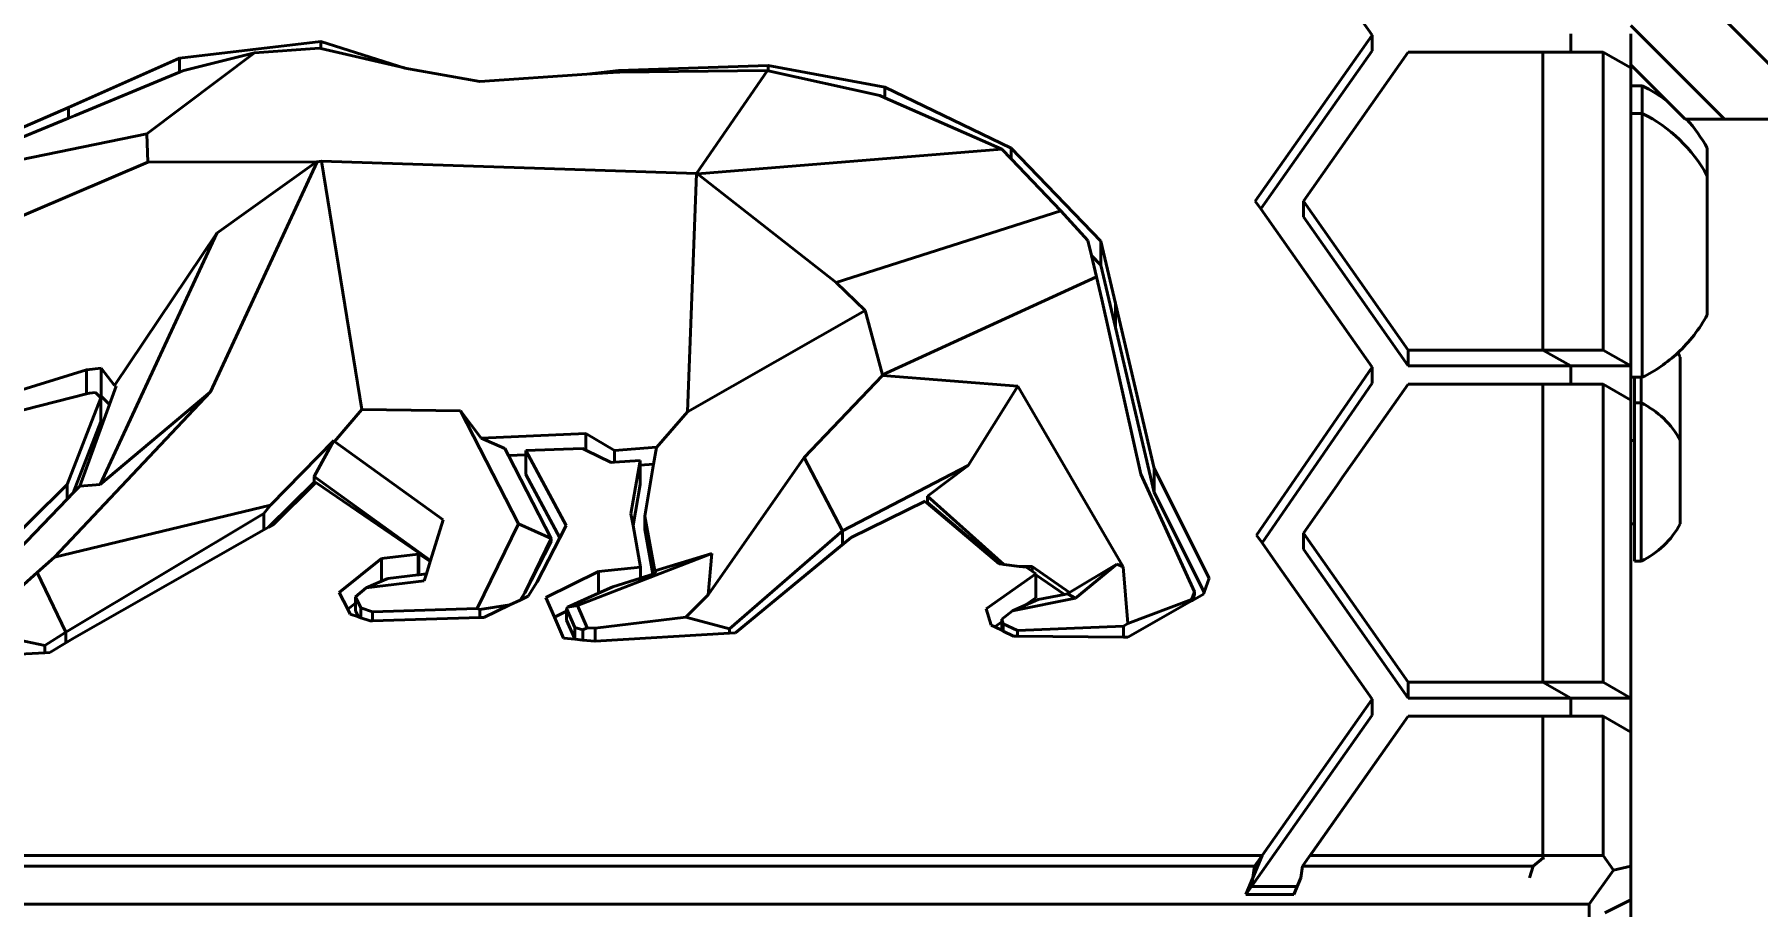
# Model space of a CAD drawing. Header units: millimetres. Extents: x 15 to 415, y 5 to 292.
# Drawn here: x 133.2 to 140.95, y 185.94 to 189.86 of the extents above; entities that cross this region are included whole.
import ezdxf

# ---------------------------------------------------------------- set-up
doc = ezdxf.new("R2010")
doc.units = ezdxf.units.MM
doc.layers.add('Annotations', color=7, linetype='Continuous')
doc.layers.add('Geometries', color=7, linetype='Continuous')
doc.styles.add('Shapr2', font='txt', dxfattribs={"height": 3.3495})
doc.dimstyles.new('ISO-25', dxfattribs={"dimtxt": 2.5, "dimasz": 2.5, "dimexe": 1.25, "dimexo": 0.625, "dimtad": 1, "dimtxsty": 'Standard', "dimcen": 2.5, "dimadec": 0, "dimazin": 0, "dimtfac": 1, "dimtmove": 0, "dimatfit": 3, "dimfxl": 1, "dimarcsym": 0})

# ---------------------------------------------------------------- blocks, each defined once
blk = doc.blocks.new('*D2')
at = {"layer": 'Annotations', "color": 0, "linetype": 'Continuous', "lineweight": 15}
for p, q in [((86.9412, 238.2403), (86.9412, 157.6866)), ((148.0588, 237.7767), (148.0588, 157.6866)), ((89.4412, 158.9366), (145.5588, 158.9366))]:
    blk.add_line(p, q, dxfattribs=at)
at = {"layer": 'Annotations', "color": 0}
for points in [[(89.4412, 159.3533), (89.4412, 158.52), (86.9412, 158.9366)], [(145.5588, 158.52), (145.5588, 159.3533), (148.0588, 158.9366)]]:
    blk.add_solid(points, dxfattribs=at)
at = {"layer": 'Defpoints', "color": 0}
for p in [(86.9412, 238.8653), (148.0588, 238.4017), (148.0588, 158.9366)]:
    blk.add_point(p, dxfattribs=at)
at = {"layer": 'Annotations', "color": 0, "lineweight": 15, "insert": (122.9058, 161.6304), "char_height": 3.3495, "attachment_point": 5, "style": 'Shapr2'}
blk.add_mtext('\\A1;488,94', dxfattribs=at)

msp = doc.modelspace()

# ---------------------------------------------------------------- linework, layer by layer
at = {"layer": 'Geometries', "linetype": 'Continuous', "lineweight": 40}
for p, q in [((138.7452, 190.5328), (139.2171, 189.8621)), ((138.7452, 190.5328), (139.2171, 189.8621)), ((141.2419, 189.4928), (140.6919, 190.0428)), ((140.3818, 189.9048), (140.8029, 189.4837)), ((134.4868, 189.8327), (133.8499, 189.7573)), ((134.4868, 189.8327), (133.8499, 189.7573)), ((134.4868, 189.8327), (134.8635, 189.7134)), ((134.4868, 189.8008), (134.4868, 189.8327)), ((134.4868, 189.8327), (134.8635, 189.7134)), ((134.4868, 189.8008), (134.4868, 189.8327)), ((138.6912, 189.1146), (139.2171, 189.8621)), ((138.6912, 189.1146), (139.2171, 189.8621)), ((139.2171, 189.7904), (139.2171, 189.8621)), ((139.2171, 189.7904), (139.2171, 189.8621)), ((140.111, 189.7853), (140.111, 189.8672)), ((140.3818, 189.7281), (140.3818, 189.8672)), ((133.3504, 189.5358), (133.8499, 189.7573)), ((133.3504, 189.5358), (133.8499, 189.7573)), ((134.1882, 189.7825), (133.7033, 189.4176)), ((133.8499, 189.6947), (133.8499, 189.7573)), ((133.8499, 189.6947), (133.8499, 189.7573)), ((133.8698, 189.703), (134.1882, 189.7825)), ((134.4795, 189.8025), (134.1882, 189.7825)), ((134.4868, 189.8008), (134.4795, 189.8025)), ((134.8624, 189.7136), (134.4868, 189.8008)), ((138.7164, 189.0788), (139.2171, 189.7904)), ((138.7164, 189.0788), (139.2171, 189.7904)), ((139.3795, 189.7853), (138.9076, 189.1146)), ((139.3795, 189.7853), (138.9076, 189.1146)), ((140.2568, 189.7853), (139.3795, 189.7853)), ((139.986, 189.7853), (139.3795, 189.7853)), ((139.986, 188.4439), (139.986, 189.7853)), ((140.2568, 188.4439), (140.2568, 189.7853)), ((140.2568, 189.7853), (140.3818, 189.7136)), ((133.3799, 189.4997), (133.8499, 189.6947)), ((133.8499, 189.6947), (133.8698, 189.703)), ((134.8635, 189.7134), (134.8624, 189.7136)), ((135.2013, 189.6523), (134.8635, 189.7134)), ((135.6828, 189.6854), (135.2013, 189.6523)), ((135.6828, 189.6854), (135.8255, 189.7022)), ((135.6828, 189.6854), (135.8255, 189.7022)), ((135.8255, 189.6952), (135.6828, 189.6854)), ((135.8255, 189.7022), (136.4991, 189.7246)), ((135.8255, 189.7022), (136.4991, 189.7246)), ((135.8255, 189.6952), (135.8255, 189.7022)), ((135.8255, 189.6952), (135.8255, 189.7022)), ((135.8312, 189.6955), (135.8255, 189.6952)), ((136.4934, 189.702), (135.8312, 189.6955)), ((136.1764, 189.2384), (136.4955, 189.7017)), ((136.4934, 189.702), (136.4955, 189.7017)), ((136.4991, 189.7009), (136.4955, 189.7017)), ((136.4991, 189.7246), (137.0246, 189.6277)), ((136.4991, 189.7009), (136.4991, 189.7246)), ((136.4991, 189.7246), (137.0246, 189.6277)), ((136.4991, 189.7009), (136.4991, 189.7246)), ((137.0012, 189.5902), (136.4991, 189.7009)), ((140.3819, 189.728), (140.3818, 189.7281)), ((140.3818, 189.7136), (140.3818, 189.7281)), ((140.3818, 189.7136), (140.3818, 189.5087)), ((140.5479, 189.562), (140.3819, 189.728)), ((140.3819, 189.728), (140.3819, 189.6337)), ((137.0246, 189.5799), (137.0012, 189.5902)), ((137.0246, 189.6277), (137.5922, 189.3521)), ((137.0246, 189.5799), (137.0246, 189.6277)), ((137.0246, 189.5799), (137.0246, 189.6277)), ((137.0246, 189.6277), (137.5922, 189.3521)), ((140.4328, 189.6337), (140.3819, 189.6337)), ((140.3819, 189.6337), (140.3819, 189.5087)), ((140.4328, 189.5087), (140.4328, 189.6337)), ((132.8682, 189.327), (133.3504, 189.5358)), ((132.8682, 189.327), (133.3504, 189.5358)), ((133.3504, 189.4876), (133.3504, 189.5358)), ((133.3504, 189.4876), (133.3504, 189.5358)), ((137.5503, 189.3489), (137.0246, 189.5799)), ((140.6262, 189.4837), (140.5479, 189.562)), ((132.8925, 189.3), (133.3504, 189.4876)), ((133.3504, 189.4876), (133.3799, 189.4997)), ((140.3819, 189.5087), (140.3818, 189.5087)), ((140.3818, 189.5087), (140.3818, 189.2276)), ((140.4328, 189.5087), (140.3819, 189.5087)), ((140.4328, 188.3212), (140.4328, 189.5087)), ((140.6324, 189.4837), (140.6262, 189.4837)), ((140.8029, 189.4837), (140.6324, 189.4837)), ((140.8029, 189.4837), (142.3169, 189.4837)), ((133.7033, 189.4176), (132.5048, 189.1704)), ((133.7033, 189.4176), (133.7083, 189.2894)), ((133.7083, 189.2894), (131.9302, 188.5323)), ((134.4662, 189.2917), (133.7083, 189.2894)), ((134.4699, 189.2908), (133.9895, 188.2564)), ((134.0184, 188.9698), (134.4662, 189.2917)), ((134.4662, 189.2917), (134.4699, 189.2908)), ((134.4699, 189.2908), (134.4892, 189.2945)), ((134.4892, 189.2945), (134.6707, 188.1764)), ((134.4892, 189.2945), (136.1764, 189.2384)), ((137.5503, 189.3489), (136.1806, 189.2368)), ((137.5922, 189.305), (137.5503, 189.3489)), ((137.5503, 189.3489), (137.5503, 189.3489)), ((137.5922, 189.3521), (137.9957, 188.9335)), ((137.5922, 189.305), (137.5922, 189.3521)), ((137.5922, 189.3521), (137.9957, 188.9335)), ((137.5922, 189.305), (137.5922, 189.3521)), ((137.8164, 189.07), (137.5922, 189.305)), ((140.725, 189.3524), (140.725, 189.2275)), ((136.1365, 188.1649), (136.1769, 189.2382)), ((136.1764, 189.2384), (136.1769, 189.2382)), ((136.1806, 189.2368), (136.1769, 189.2382)), ((136.8052, 188.7472), (136.1806, 189.2368)), ((140.3818, 189.2276), (140.3818, 189.2276)), ((140.3818, 189.2276), (140.3818, 189.1962)), ((140.725, 189.2275), (140.725, 189.2273)), ((140.725, 189.2274), (140.725, 189.2037)), ((140.725, 189.2274), (140.725, 189.2274)), ((140.725, 189.2273), (140.725, 189.1641)), ((140.725, 189.2037), (140.725, 189.1909)), ((140.3818, 189.1962), (140.3818, 189.1906)), ((140.3818, 189.1338), (140.3818, 189.1906)), ((140.3818, 189.1338), (140.3818, 188.5258)), ((140.725, 189.1909), (140.725, 189.1851)), ((140.725, 189.1851), (140.725, 189.1809)), ((140.725, 189.1809), (140.725, 189.1528)), ((140.725, 189.1641), (140.725, 189.1314)), ((140.725, 189.1528), (140.725, 189.1144)), ((137.8164, 189.07), (136.8052, 188.7472)), ((137.9372, 188.9367), (137.8164, 189.07)), ((138.7164, 189.0788), (138.6912, 189.1146)), ((138.7164, 189.0788), (138.6912, 189.1146)), ((139.2171, 188.3671), (138.7164, 189.0788)), ((139.2171, 188.3671), (138.7164, 189.0788)), ((138.9076, 189.1146), (139.3795, 188.4439)), ((138.9076, 189.0429), (138.9076, 189.1146)), ((138.9076, 189.1146), (139.3795, 188.4439)), ((138.9076, 189.0429), (138.9076, 189.1146)), ((140.725, 189.1144), (140.725, 189.1025)), ((140.725, 189.1025), (140.725, 189.1023)), ((140.725, 189.1024), (140.725, 189.0991)), ((140.725, 189.1023), (140.725, 189.0569)), ((140.725, 189.0991), (140.725, 189.0401)), ((140.725, 189.0569), (140.725, 189.0407)), ((133.4933, 187.839), (134.0184, 188.9698)), ((134.0184, 188.9698), (133.5578, 188.284)), ((138.9076, 189.0429), (139.3795, 188.3722)), ((138.9076, 189.0429), (139.3795, 188.3722)), ((140.725, 189.0407), (140.725, 189.0401)), ((140.725, 189.0398), (140.725, 189.0401)), ((140.725, 189.0401), (140.725, 189.0399)), ((140.725, 189.0399), (140.725, 189.0398)), ((140.725, 189.0398), (140.725, 189.035)), ((140.725, 189.0398), (140.725, 189.0153)), ((140.725, 189.035), (140.725, 189.0152)), ((140.725, 189.0153), (140.725, 188.978)), ((140.725, 189.0152), (140.725, 189.0093)), ((140.725, 189.0093), (140.725, 188.9788)), ((140.725, 188.9788), (140.725, 188.9774)), ((140.725, 188.9774), (140.725, 188.9759)), ((140.725, 188.977), (140.725, 188.9509)), ((140.725, 188.9759), (140.725, 188.9151)), ((137.9536, 188.8695), (137.9372, 188.9367)), ((137.9957, 188.9335), (138.0616, 188.6531)), ((137.9957, 188.8259), (137.9957, 188.9335)), ((137.9957, 188.9335), (138.0616, 188.6531)), ((137.9957, 188.8259), (137.9957, 188.9335)), ((140.725, 188.9509), (140.725, 188.9452)), ((140.725, 188.9452), (140.725, 188.9198)), ((140.725, 188.9198), (140.725, 188.9143)), ((140.725, 188.9151), (140.725, 188.9149)), ((140.725, 188.9149), (140.725, 188.9148)), ((140.725, 188.9148), (140.725, 188.8765)), ((140.725, 188.9143), (140.725, 188.8743)), ((137.9536, 188.8695), (137.9957, 188.8259)), ((137.9536, 188.8695), (137.9957, 188.8259)), ((137.9771, 188.7736), (137.9536, 188.8695)), ((137.9957, 188.8259), (138.0616, 188.5456)), ((137.9957, 188.8259), (138.0616, 188.5456)), ((140.725, 188.8765), (140.725, 188.8706)), ((140.725, 188.8743), (140.725, 188.8689)), ((140.725, 188.8706), (140.725, 188.8536)), ((140.725, 188.8689), (140.725, 188.8584)), ((140.725, 188.8584), (140.725, 188.8532)), ((140.725, 188.8536), (140.725, 188.8526)), ((140.725, 188.8532), (140.725, 188.8526)), ((140.725, 188.8526), (140.725, 188.8525)), ((140.725, 188.8526), (140.725, 188.8524)), ((140.725, 188.8525), (140.725, 188.8408)), ((140.725, 188.8524), (140.725, 188.8057)), ((140.725, 188.8408), (140.725, 188.838)), ((140.725, 188.838), (140.725, 188.7813)), ((136.9351, 188.6221), (136.8052, 188.7472)), ((137.014, 188.3323), (137.9771, 188.7736)), ((137.9771, 188.7736), (138.0002, 188.6707)), ((140.725, 188.8057), (140.725, 188.7737)), ((140.725, 188.7813), (140.725, 188.7482)), ((140.725, 188.7737), (140.725, 188.7716)), ((140.725, 188.7716), (140.725, 188.7684)), ((140.725, 188.7684), (140.725, 188.7447)), ((140.725, 188.7482), (140.725, 188.7381)), ((140.725, 188.7447), (140.725, 188.737)), ((140.725, 188.7381), (140.725, 188.7275)), ((140.725, 188.7274), (140.725, 188.737)), ((138.1758, 187.8857), (138.0002, 188.6707)), ((140.725, 188.7275), (140.725, 188.7274)), ((140.725, 188.7274), (140.725, 188.7272)), ((140.725, 188.6024), (140.725, 188.7272)), ((136.9351, 188.6221), (136.1365, 188.1649)), ((137.014, 188.3323), (136.9351, 188.6221)), ((138.0616, 188.6531), (138.2359, 187.9098)), ((138.0616, 188.5456), (138.0616, 188.6531)), ((138.0616, 188.6531), (138.2359, 187.9098)), ((138.0616, 188.5456), (138.0616, 188.6531)), ((138.0616, 188.5456), (138.2359, 187.8023)), ((138.0616, 188.5456), (138.2359, 187.8023)), ((140.3818, 188.5258), (140.3818, 188.5087)), ((140.3818, 188.5087), (140.3818, 188.4193)), ((139.3795, 188.4439), (139.986, 188.4439)), ((139.3795, 188.3722), (139.3795, 188.4439)), ((139.3795, 188.4439), (139.986, 188.4439)), ((139.3795, 188.3722), (139.3795, 188.4439)), ((140.2568, 188.4439), (139.986, 188.4439)), ((140.111, 188.3722), (139.986, 188.4439)), ((140.3818, 188.3722), (140.2568, 188.4439)), ((133.4312, 188.3545), (133.058, 188.2397)), ((133.4977, 188.3622), (133.4312, 188.3545)), ((133.4312, 188.3545), (133.4312, 188.2462)), ((133.4977, 188.3622), (133.5578, 188.284)), ((133.4977, 188.2362), (133.4977, 188.3622)), ((139.2171, 188.3671), (138.6974, 187.6108)), ((139.2171, 188.3671), (138.6974, 187.6108)), ((139.2171, 188.2954), (139.2171, 188.3671)), ((139.2171, 188.2954), (139.2171, 188.3671)), ((139.3795, 188.3722), (140.111, 188.3722)), ((139.3795, 188.3722), (140.111, 188.3722)), ((140.111, 188.2903), (140.111, 188.3722)), ((140.111, 188.3722), (140.3818, 188.3722)), ((140.3818, 188.4088), (140.3818, 188.4193)), ((140.3818, 188.4088), (140.3818, 188.3938)), ((140.3818, 188.3722), (140.3818, 188.3938)), ((140.3818, 188.3212), (140.3818, 188.3722)), ((140.6037, 188.4118), (140.6037, 188.0368)), ((133.5357, 188.1991), (133.5656, 188.281)), ((133.5578, 188.284), (133.5656, 188.281)), ((136.6617, 187.9594), (137.0141, 188.3293)), ((137.014, 188.3323), (137.0141, 188.3293)), ((137.6233, 188.2809), (137.0141, 188.3293)), ((137.6233, 188.2809), (137.3995, 187.9244)), ((138.0971, 187.4679), (137.6233, 188.2809)), ((139.2171, 188.2954), (138.7223, 187.5754)), ((139.2171, 188.2954), (138.7223, 187.5754)), ((139.3795, 188.2903), (139.1321, 187.9387)), ((139.3795, 188.2903), (139.1321, 187.9387)), ((139.3795, 188.2903), (140.2568, 188.2903)), ((139.3795, 188.2903), (139.986, 188.2903)), ((139.986, 186.949), (139.986, 188.2903)), ((140.2568, 186.949), (140.2568, 188.2903)), ((140.2568, 188.2903), (140.2568, 188.2903)), ((140.2568, 188.2903), (140.3818, 188.2186)), ((140.3818, 188.3212), (140.3975, 188.3212)), ((140.3818, 188.3151), (140.3818, 188.3212)), ((140.3818, 188.2364), (140.3818, 188.3151)), ((140.3975, 188.3212), (140.4284, 188.3212)), ((140.3975, 188.3212), (140.3975, 188.2056)), ((140.4284, 188.3212), (140.4328, 188.3212)), ((140.4284, 188.3212), (140.4284, 188.2056)), ((133.4312, 188.2462), (133.0857, 188.1574)), ((133.4312, 188.2462), (133.0857, 188.1574)), ((133.9895, 188.2564), (133.2878, 187.5113)), ((133.3453, 187.8386), (133.4957, 188.2294)), ((133.3453, 187.8386), (133.4957, 188.2294)), ((133.4012, 187.8312), (133.5357, 188.1991)), ((133.4448, 188.2497), (133.4312, 188.2462)), ((133.4448, 188.2497), (133.4312, 188.2462)), ((133.4719, 188.2527), (133.4448, 188.2497)), ((133.4719, 188.2527), (133.4448, 188.2497)), ((133.4719, 188.2527), (133.4897, 188.2353)), ((133.4719, 188.2527), (133.4897, 188.2353)), ((133.4977, 188.2362), (133.4897, 188.2353)), ((133.4897, 188.2353), (133.4957, 188.2294)), ((133.4897, 188.2353), (133.4957, 188.2294)), ((133.9895, 188.2564), (133.4933, 187.839)), ((133.4957, 188.1219), (133.4957, 188.2294)), ((133.4957, 188.1219), (133.4957, 188.2294)), ((133.4977, 188.2362), (133.5357, 188.1991)), ((140.3818, 188.2364), (140.3818, 188.2213)), ((140.3818, 188.2186), (140.3818, 188.2213)), ((140.3818, 188.2186), (140.3818, 187.6618)), ((140.4284, 188.2056), (140.3975, 188.2056)), ((140.3975, 188.2056), (140.3975, 187.6618)), ((140.4284, 188.2056), (140.4284, 187.4931)), ((133.3722, 187.8011), (133.4957, 188.1219)), ((133.3722, 187.8011), (133.4957, 188.1219)), ((134.6707, 188.1764), (134.5476, 188.0326)), ((134.6707, 188.1764), (135.114, 188.1695)), ((135.3752, 187.6612), (135.114, 188.1695)), ((135.114, 188.1695), (135.2071, 188.047)), ((135.9962, 188.0049), (136.1365, 188.1649)), ((134.5454, 188.037), (134.2594, 187.7449)), ((134.5454, 188.037), (134.4563, 187.8748)), ((134.5476, 188.0326), (134.5454, 188.037)), ((135.2071, 188.047), (135.6792, 188.0684)), ((135.2071, 188.047), (135.3138, 188.0012)), ((135.6792, 188.0684), (135.8076, 187.9921)), ((135.6792, 188.0684), (135.6792, 187.9925)), ((140.3975, 188.0368), (140.3818, 188.0368)), ((140.6037, 188.0368), (140.6037, 187.6618)), ((134.5476, 188.0326), (135.0372, 187.6793)), ((135.3138, 188.0012), (135.3304, 187.9689)), ((135.4082, 187.9716), (135.3304, 187.9689)), ((135.3304, 187.9689), (135.5227, 187.5948)), ((135.6634, 188.0001), (135.4082, 187.9913)), ((135.6634, 188.0001), (135.4082, 187.9913)), ((135.4082, 187.9913), (135.5908, 187.6539)), ((135.4082, 187.9716), (135.4082, 187.9913)), ((135.4082, 187.9913), (135.5908, 187.6539)), ((135.4082, 187.9716), (135.4082, 187.9913)), ((135.4082, 187.8838), (135.4082, 187.9716)), ((135.4082, 187.8838), (135.4082, 187.9716)), ((135.6792, 187.9925), (135.6634, 188.0001)), ((135.6792, 187.9925), (135.6634, 188.0001)), ((135.7928, 187.9377), (135.6792, 187.9925)), ((135.7928, 187.9377), (135.6792, 187.9925)), ((135.8076, 187.9921), (135.9966, 188.0071)), ((135.8076, 187.9921), (135.8076, 187.9387)), ((135.9962, 188.0049), (135.9838, 187.9299)), ((135.9962, 188.0049), (135.9966, 188.0071)), ((136.6617, 187.9594), (136.2286, 187.3413)), ((136.834, 187.63), (136.6617, 187.9594)), ((135.4082, 187.8838), (135.5624, 187.5988)), ((135.4082, 187.8838), (135.5624, 187.5988)), ((135.8076, 187.9387), (135.7928, 187.9377)), ((135.8076, 187.9387), (135.7928, 187.9377)), ((135.9236, 187.9458), (135.8076, 187.9387)), ((135.9236, 187.9458), (135.8076, 187.9387)), ((135.9236, 187.9458), (135.8818, 187.7068)), ((135.9236, 187.9458), (135.8818, 187.7068)), ((135.9236, 187.9262), (135.9236, 187.9458)), ((135.9236, 187.9262), (135.9236, 187.9458)), ((135.9838, 187.9299), (135.9236, 187.9262)), ((135.9236, 187.8383), (135.9236, 187.9262)), ((135.9236, 187.8383), (135.9236, 187.9262)), ((135.9838, 187.9299), (135.9449, 187.6963)), ((137.3995, 187.9244), (136.834, 187.63)), ((137.2156, 187.7855), (137.3995, 187.9244)), ((138.4175, 187.3558), (138.1758, 187.8857)), ((138.2359, 187.9098), (138.4837, 187.4164)), ((138.2359, 187.8023), (138.2359, 187.9098)), ((138.2359, 187.9098), (138.4837, 187.4164)), ((138.2359, 187.8023), (138.2359, 187.9098)), ((139.0844, 187.8709), (139.1321, 187.9387)), ((139.0844, 187.8709), (139.1321, 187.9387)), ((132.9293, 187.4281), (133.3453, 187.8386)), ((132.9293, 187.4281), (133.3453, 187.8386)), ((133.3453, 187.773), (133.3453, 187.8386)), ((133.3453, 187.773), (133.3453, 187.8386)), ((133.3722, 187.8011), (133.4012, 187.8312)), ((133.4012, 187.8312), (133.4933, 187.839)), ((134.4563, 187.8493), (134.2509, 187.6466)), ((134.4618, 187.8455), (134.2729, 187.6591)), ((134.4618, 187.8455), (134.2729, 187.6591)), ((134.9799, 187.4969), (134.4563, 187.8748)), ((134.4563, 187.8748), (134.4563, 187.8493)), ((134.4618, 187.8455), (134.4563, 187.8493)), ((134.4643, 187.848), (134.4618, 187.8455)), ((134.4643, 187.848), (134.4618, 187.8455)), ((134.9267, 187.5312), (134.4643, 187.848)), ((134.9267, 187.5312), (134.4643, 187.848)), ((135.9236, 187.8383), (135.8912, 187.6532)), ((135.9236, 187.8383), (135.8912, 187.6532)), ((139.0595, 187.8356), (138.9076, 187.6196)), ((139.0595, 187.8356), (138.9076, 187.6196)), ((139.0844, 187.8709), (139.0595, 187.8356)), ((139.0844, 187.8709), (139.0595, 187.8356)), ((132.9649, 187.3777), (133.3453, 187.773)), ((134.2594, 187.7449), (133.2878, 187.5113)), ((133.3453, 187.773), (133.3722, 187.8011)), ((134.2594, 187.7449), (134.2302, 187.7086)), ((137.2053, 187.7638), (136.8729, 187.5994)), ((137.2053, 187.7638), (136.8729, 187.5994)), ((137.2137, 187.7567), (137.2053, 187.7638)), ((137.2137, 187.7567), (137.2053, 187.7638)), ((137.2156, 187.7577), (137.2137, 187.7567)), ((137.5395, 187.481), (137.2137, 187.7567)), ((137.5395, 187.481), (137.2137, 187.7567)), ((137.2156, 187.7855), (137.5601, 187.4785)), ((137.2156, 187.7855), (137.2156, 187.7577)), ((137.5431, 187.4806), (137.2156, 187.7577)), ((138.2359, 187.8023), (138.4612, 187.3537)), ((138.2359, 187.8023), (138.4612, 187.3537)), ((134.2302, 187.7086), (133.3392, 187.1743)), ((134.2302, 187.7086), (134.2302, 187.6349)), ((134.2729, 187.6591), (134.2509, 187.6466)), ((134.2729, 187.6591), (134.2509, 187.6466)), ((135.0372, 187.6793), (134.9799, 187.4969)), ((135.1893, 187.2803), (135.3752, 187.6612)), ((135.3752, 187.6612), (135.5227, 187.5948)), ((135.5908, 187.6539), (135.5624, 187.5988)), ((135.5908, 187.6539), (135.5624, 187.5988)), ((135.8912, 187.6532), (135.8818, 187.7068)), ((135.8912, 187.6532), (135.8818, 187.7068)), ((135.9242, 187.466), (135.8912, 187.6532)), ((135.9242, 187.466), (135.8912, 187.6532)), ((135.9893, 187.4492), (135.9449, 187.6963)), ((135.9449, 187.6963), (135.9449, 187.6359)), ((140.3818, 187.6618), (140.3819, 187.6618)), ((140.3818, 187.6618), (140.3818, 187.4635)), ((140.3819, 187.6618), (140.3819, 187.4635)), ((140.3819, 187.6618), (140.3975, 187.6618)), ((140.3975, 187.6618), (140.3975, 187.4931)), ((134.2302, 187.6349), (133.3756, 187.1483)), ((134.2302, 187.6349), (133.3756, 187.1483)), ((134.2509, 187.6466), (134.2302, 187.6349)), ((134.2509, 187.6466), (134.2302, 187.6349)), ((135.5227, 187.5948), (135.4037, 187.3509)), ((135.5227, 187.5824), (135.4037, 187.3509)), ((135.5624, 187.5988), (135.4604, 187.4002)), ((135.5624, 187.5988), (135.4604, 187.4002)), ((135.5227, 187.5948), (135.5227, 187.5824)), ((135.9804, 187.4341), (135.9449, 187.6359)), ((136.834, 187.63), (136.3259, 187.1889)), ((136.839, 187.5715), (136.3538, 187.1716)), ((136.839, 187.5715), (136.3538, 187.1716)), ((136.834, 187.63), (136.834, 187.569)), ((136.839, 187.5715), (136.834, 187.569)), ((136.8729, 187.5994), (136.839, 187.5715)), ((136.8729, 187.5994), (136.839, 187.5715)), ((138.7223, 187.5754), (138.6974, 187.6108)), ((138.7223, 187.5754), (138.6974, 187.6108)), ((138.7945, 187.4727), (138.7223, 187.5754)), ((138.7945, 187.4727), (138.7223, 187.5754)), ((138.9076, 187.6196), (139.3795, 186.949)), ((138.9076, 187.548), (138.9076, 187.6196)), ((138.9076, 187.6196), (139.3795, 186.949)), ((138.9076, 187.548), (138.9076, 187.6196)), ((133.2098, 187.4425), (133.2878, 187.5113)), ((134.5681, 187.3528), (134.7586, 187.505)), ((134.5681, 187.3528), (134.7586, 187.505)), ((134.7586, 187.505), (134.9245, 187.5245)), ((134.7586, 187.505), (134.9245, 187.5245)), ((134.7586, 187.4027), (134.7586, 187.505)), ((134.7586, 187.4027), (134.7586, 187.505)), ((134.9245, 187.5245), (134.9267, 187.5312)), ((134.9245, 187.5245), (134.9267, 187.5312)), ((134.9245, 187.4321), (134.9245, 187.5245)), ((134.9245, 187.4321), (134.9245, 187.5245)), ((134.9267, 187.527), (134.9267, 187.5312)), ((134.9267, 187.527), (134.9267, 187.5312)), ((134.9267, 187.4324), (134.9267, 187.527)), ((134.9267, 187.4324), (134.9267, 187.527)), ((134.9783, 187.4916), (134.9267, 187.527)), ((134.9799, 187.4969), (134.9783, 187.4916)), ((135.6417, 187.294), (136.246, 187.5286)), ((135.9893, 187.4492), (136.246, 187.5286)), ((136.246, 187.5286), (136.2286, 187.3413)), ((136.834, 187.569), (136.3516, 187.1714)), ((138.9076, 187.548), (139.3795, 186.8773)), ((138.9076, 187.548), (139.3795, 186.8773)), ((132.9729, 187.2297), (133.2098, 187.4425)), ((133.3392, 187.1743), (133.2098, 187.4425)), ((134.7877, 187.4152), (134.9245, 187.4321)), ((134.9245, 187.4321), (134.9267, 187.4324)), ((134.9267, 187.4324), (134.961, 187.4366)), ((134.961, 187.4366), (134.9512, 187.4054)), ((134.9783, 187.4916), (134.961, 187.4366)), ((135.4985, 187.3295), (135.7359, 187.4468)), ((135.4985, 187.3295), (135.7359, 187.4468)), ((135.7359, 187.4468), (135.9242, 187.466)), ((135.7359, 187.4468), (135.9242, 187.466)), ((135.7359, 187.3495), (135.7359, 187.4468)), ((135.7359, 187.3495), (135.7359, 187.4468)), ((135.7999, 187.3784), (135.9242, 187.4168)), ((135.9242, 187.4168), (135.9242, 187.466)), ((135.9242, 187.4168), (135.9242, 187.466)), ((135.9242, 187.4168), (135.9804, 187.4341)), ((135.9804, 187.4341), (135.9951, 187.4387)), ((135.9951, 187.4387), (135.9893, 187.4492)), ((137.4807, 187.2781), (137.7043, 187.4363)), ((137.4807, 187.2781), (137.7043, 187.4363)), ((137.5431, 187.4806), (137.5395, 187.481)), ((137.5431, 187.4806), (137.5395, 187.481)), ((137.5601, 187.4785), (137.5431, 187.4806)), ((137.5601, 187.4785), (137.5431, 187.4806)), ((137.631, 187.4697), (137.5601, 187.4785)), ((137.631, 187.4697), (137.5601, 187.4785)), ((137.661, 187.466), (137.631, 187.4697)), ((137.661, 187.466), (137.631, 187.4697)), ((137.6877, 187.4695), (137.631, 187.4697)), ((137.6877, 187.4477), (137.661, 187.466)), ((137.6877, 187.4477), (137.661, 187.466)), ((137.6877, 187.4695), (137.856, 187.3528)), ((137.6877, 187.4695), (137.6877, 187.4477)), ((137.7043, 187.4363), (137.6877, 187.4477)), ((137.7043, 187.4363), (137.6877, 187.4477)), ((137.7043, 187.4321), (137.7043, 187.4363)), ((137.7043, 187.4321), (137.7043, 187.4363)), ((137.7043, 187.3287), (137.7043, 187.4321)), ((137.7043, 187.3287), (137.7043, 187.4321)), ((137.8328, 187.344), (137.7043, 187.4321)), ((137.856, 187.3528), (138.069, 187.4805)), ((138.069, 187.4805), (137.8817, 187.3266)), ((138.069, 187.4805), (138.0971, 187.4679)), ((138.0971, 187.4679), (138.1184, 187.213)), ((138.4837, 187.4164), (138.4612, 187.3537)), ((138.4837, 187.4164), (138.4612, 187.3537)), ((138.7945, 187.4727), (139.1321, 186.993)), ((138.7945, 187.4727), (139.1321, 186.993)), ((140.3819, 187.4635), (140.3818, 187.4635)), ((140.3818, 187.4635), (140.3818, 187.3698)), ((140.3819, 187.3698), (140.3819, 187.4635)), ((140.3975, 187.4931), (140.4284, 187.4931)), ((134.5681, 187.3528), (134.6073, 187.2766)), ((134.5681, 187.3528), (134.6073, 187.2766)), ((134.69, 187.3731), (134.6422, 187.3329)), ((134.9512, 187.4054), (134.69, 187.3731)), ((134.69, 187.3731), (134.7586, 187.4027)), ((134.7586, 187.4027), (134.7877, 187.4152)), ((135.3833, 187.3184), (135.4037, 187.3509)), ((135.4199, 187.3359), (135.4604, 187.4002)), ((135.4199, 187.3359), (135.4604, 187.4002)), ((135.7359, 187.3495), (135.5968, 187.2867)), ((135.7999, 187.3784), (135.7359, 187.3495)), ((136.2286, 187.3413), (136.1282, 187.2409)), ((137.7144, 187.3201), (137.8328, 187.344)), ((137.8328, 187.344), (137.8459, 187.3467)), ((137.8459, 187.3467), (137.8524, 187.3497)), ((137.8817, 187.3266), (137.8459, 187.3467)), ((137.8524, 187.3497), (137.856, 187.3528)), ((137.856, 187.3528), (137.856, 187.3528)), ((138.4175, 187.3558), (138.4042, 187.3211)), ((138.4579, 187.3447), (138.4081, 187.3164)), ((138.4579, 187.3447), (138.4081, 187.3164)), ((138.4175, 187.3426), (138.4081, 187.3164)), ((138.4175, 187.3558), (138.4175, 187.3426)), ((138.4612, 187.3537), (138.4579, 187.3447)), ((138.4612, 187.3537), (138.4579, 187.3447)), ((140.3818, 187.3698), (140.3819, 187.3698)), ((140.3818, 187.3698), (140.3818, 187.3088)), ((140.3819, 187.276), (140.3819, 187.3698)), ((134.6073, 187.2766), (134.6422, 187.3045)), ((134.6073, 187.2766), (134.6422, 187.3045)), ((134.6073, 187.2766), (134.6187, 187.2546)), ((134.6073, 187.2766), (134.6187, 187.2546)), ((134.6422, 187.3329), (134.6422, 187.3045)), ((134.6662, 187.284), (134.6422, 187.3329)), ((134.6422, 187.3045), (134.6422, 187.2695)), ((134.6422, 187.2695), (134.6564, 187.2421)), ((134.6662, 187.284), (134.6662, 187.2388)), ((134.6662, 187.284), (134.7186, 187.2656)), ((134.7186, 187.2656), (135.1893, 187.2803)), ((134.7186, 187.2656), (134.7186, 187.2254)), ((135.1893, 187.2803), (135.2013, 187.2752)), ((135.3363, 187.2961), (135.2013, 187.2752)), ((135.2013, 187.2752), (135.2013, 187.2397)), ((135.3363, 187.2961), (135.2192, 187.2402)), ((135.3363, 187.2961), (135.2192, 187.2402)), ((135.3833, 187.3184), (135.3363, 187.2961)), ((135.3833, 187.3184), (135.3363, 187.2961)), ((135.4199, 187.3359), (135.3833, 187.3184)), ((135.4199, 187.3359), (135.3833, 187.3184)), ((135.4985, 187.3295), (135.5371, 187.241)), ((135.4985, 187.3295), (135.5371, 187.241)), ((135.5371, 187.241), (135.5916, 187.2679)), ((135.5371, 187.241), (135.5916, 187.2679)), ((135.5916, 187.2807), (135.5968, 187.2867)), ((135.6285, 187.1954), (135.5916, 187.2807)), ((135.5916, 187.2807), (135.5916, 187.2679)), ((135.5916, 187.2679), (135.5916, 187.2278)), ((135.5968, 187.2867), (135.6417, 187.294)), ((135.6417, 187.294), (135.6854, 187.193)), ((137.4807, 187.2781), (137.5026, 187.2058)), ((137.4807, 187.2781), (137.5026, 187.2058)), ((137.5987, 187.2695), (137.5506, 187.2323)), ((137.8817, 187.3266), (137.5987, 187.2695)), ((137.5987, 187.2695), (137.6561, 187.2946)), ((137.6561, 187.2946), (137.7043, 187.3287)), ((137.6561, 187.2946), (137.7043, 187.3287)), ((137.6561, 187.2946), (137.7144, 187.3201)), ((138.4042, 187.3141), (138.118, 187.1512)), ((138.4042, 187.3141), (138.118, 187.1512)), ((138.1184, 187.213), (138.4042, 187.3211)), ((138.4042, 187.3141), (138.4042, 187.3211)), ((138.4081, 187.3164), (138.4042, 187.3141)), ((138.4081, 187.3164), (138.4042, 187.3141)), ((140.3818, 187.3088), (140.3818, 187.276)), ((140.3818, 187.3088), (140.3818, 187.3088)), ((140.3818, 187.276), (140.3819, 187.276)), ((140.3818, 187.276), (140.3818, 186.8773)), ((140.3819, 187.276), (140.3819, 185.6385)), ((134.6564, 187.2421), (134.6187, 187.2546)), ((134.6564, 187.2421), (134.6187, 187.2546)), ((134.6662, 187.2388), (134.6564, 187.2421)), ((134.6662, 187.2388), (134.6564, 187.2421)), ((134.7075, 187.2251), (134.6662, 187.2388)), ((134.7075, 187.2251), (134.6662, 187.2388)), ((134.7186, 187.2254), (134.7075, 187.2251)), ((134.7186, 187.2254), (134.7075, 187.2251)), ((135.2013, 187.2397), (134.7186, 187.2254)), ((135.2013, 187.2397), (134.7186, 187.2254)), ((135.2192, 187.2402), (135.2013, 187.2397)), ((135.2192, 187.2402), (135.2013, 187.2397)), ((135.5371, 187.241), (135.5779, 187.1473)), ((135.5371, 187.241), (135.5779, 187.1473)), ((135.5916, 187.2278), (135.6285, 187.143)), ((135.6652, 187.1849), (135.6285, 187.1954)), ((135.6285, 187.143), (135.6285, 187.1954)), ((135.6854, 187.193), (135.6652, 187.1849)), ((135.6652, 187.1849), (135.6652, 187.1382)), ((135.6854, 187.193), (135.7209, 187.1912)), ((135.7209, 187.1912), (136.1282, 187.2409)), ((135.7209, 187.1912), (135.7209, 187.1326)), ((136.3259, 187.1889), (136.1282, 187.2409)), ((136.3259, 187.1889), (136.3259, 187.1699)), ((137.519, 187.1976), (137.5026, 187.2058)), ((137.519, 187.1976), (137.5026, 187.2058)), ((137.519, 187.1976), (137.5506, 187.22)), ((137.519, 187.1976), (137.5506, 187.22)), ((137.5531, 187.1808), (137.519, 187.1976)), ((137.5531, 187.1808), (137.519, 187.1976)), ((137.557, 187.2109), (137.5506, 187.2323)), ((137.5506, 187.2323), (137.5506, 187.22)), ((137.5506, 187.22), (137.5506, 187.1889)), ((137.5506, 187.1889), (137.5531, 187.1808)), ((137.557, 187.2109), (137.557, 187.1788)), ((137.557, 187.2109), (137.6217, 187.1813)), ((137.6217, 187.1813), (138.0987, 187.2006)), ((138.1184, 187.213), (138.0987, 187.2006)), ((138.0987, 187.2006), (138.0987, 187.1514)), ((133.2446, 187.114), (132.9804, 187.1698)), ((133.3392, 187.1743), (133.2446, 187.114)), ((133.2446, 187.114), (133.2446, 187.0813)), ((133.3392, 187.1263), (133.2671, 187.0826)), ((133.3392, 187.1263), (133.2671, 187.0826)), ((133.3392, 187.1743), (133.3392, 187.1263)), ((133.3756, 187.1483), (133.3392, 187.1263)), ((133.3756, 187.1483), (133.3392, 187.1263)), ((135.6304, 187.1418), (135.5779, 187.1473)), ((135.6304, 187.1418), (135.5779, 187.1473)), ((135.6304, 187.1418), (135.6285, 187.143)), ((135.6652, 187.1382), (135.6304, 187.1418)), ((135.6652, 187.1382), (135.6304, 187.1418)), ((135.7193, 187.1325), (135.6652, 187.1382)), ((135.7193, 187.1325), (135.6652, 187.1382)), ((135.7209, 187.1326), (135.7193, 187.1325)), ((135.7209, 187.1326), (135.7193, 187.1325)), ((136.3259, 187.1699), (135.7209, 187.1326)), ((136.3259, 187.1699), (135.7209, 187.1326)), ((136.3516, 187.1714), (136.3259, 187.1699)), ((136.3516, 187.1714), (136.3259, 187.1699)), ((136.3538, 187.1716), (136.3516, 187.1714)), ((136.3538, 187.1716), (136.3516, 187.1714)), ((137.557, 187.1788), (137.5531, 187.1808)), ((137.557, 187.1788), (137.5531, 187.1808)), ((137.604, 187.1556), (137.557, 187.1788)), ((137.604, 187.1556), (137.557, 187.1788)), ((137.6217, 187.1554), (137.604, 187.1556)), ((137.6217, 187.1554), (137.604, 187.1556)), ((137.6217, 187.1813), (137.6217, 187.1554)), ((138.0987, 187.1514), (137.6217, 187.1554)), ((138.0987, 187.1514), (137.6217, 187.1554)), ((138.118, 187.1512), (138.0987, 187.1514)), ((138.118, 187.1512), (138.0987, 187.1514)), ((133.2446, 187.0813), (132.94, 187.0645)), ((133.2446, 187.0813), (132.94, 187.0645)), ((133.2671, 187.0826), (133.2446, 187.0813)), ((133.2671, 187.0826), (133.2446, 187.0813)), ((139.2171, 186.8722), (139.1321, 186.993)), ((139.2171, 186.8722), (139.1321, 186.993)), ((139.3795, 186.8773), (139.3795, 186.949)), ((139.3795, 186.949), (139.986, 186.949)), ((139.3795, 186.8773), (139.3795, 186.949)), ((139.3795, 186.949), (139.986, 186.949)), ((139.3795, 186.8773), (140.111, 186.8773)), ((139.3795, 186.8773), (140.111, 186.8773)), ((140.2568, 186.949), (139.986, 186.949)), ((140.111, 186.8773), (139.986, 186.949)), ((140.111, 186.8773), (140.3818, 186.8773)), ((140.111, 186.7954), (140.111, 186.8773)), ((140.3818, 186.8773), (140.2568, 186.949)), ((140.3818, 186.7237), (140.3818, 186.8773)), ((138.6737, 186.0282), (139.2171, 186.8005)), ((138.6737, 186.0282), (139.2171, 186.8005)), ((138.7219, 186.1683), (139.2171, 186.8722)), ((139.2171, 186.8722), (138.7219, 186.1683)), ((139.2171, 186.8005), (139.2171, 186.8722)), ((139.2171, 186.8005), (139.2171, 186.8722)), ((138.9045, 186.1203), (139.3795, 186.7954)), ((138.9383, 186.1683), (139.3795, 186.7954)), ((140.2568, 186.7954), (139.3795, 186.7954)), ((139.986, 186.7954), (139.3795, 186.7954)), ((139.986, 186.1683), (139.986, 186.7954)), ((140.2568, 186.1683), (140.2568, 186.7954)), ((140.2568, 186.7954), (140.2568, 186.7954)), ((140.3818, 186.7237), (140.2568, 186.7954)), ((140.3818, 186.7237), (140.3818, 186.5628)), ((140.3818, 186.5628), (140.3818, 186.1206)), ((140.3818, 186.5628), (140.3818, 186.5628)), ((131.5918, 186.1683), (138.7219, 186.1683)), ((138.688, 186.1203), (131.6258, 186.1203)), ((138.7219, 186.1683), (138.6799, 186.0677)), ((138.688, 186.1203), (138.6799, 186.0677)), ((138.688, 186.1203), (138.7219, 186.1683)), ((138.8963, 186.0677), (138.9045, 186.1203)), ((138.9045, 186.1203), (139.942, 186.1203)), ((138.9383, 186.1683), (139.986, 186.1683)), ((139.942, 186.1203), (139.9254, 186.0677)), ((139.986, 186.1563), (139.942, 186.1203)), ((139.986, 186.1563), (139.986, 186.1683)), ((139.986, 186.1683), (140.2568, 186.1683)), ((139.9931, 186.1583), (139.986, 186.1563)), ((140.1943, 185.9489), (140.3033, 186.1027)), ((140.2568, 186.1683), (140.3033, 186.1027)), ((140.3033, 186.1027), (140.3818, 186.1206)), ((140.3818, 186.1206), (140.3818, 185.9694)), ((138.6482, 185.992), (138.6799, 186.0677)), ((138.6482, 185.992), (138.6737, 186.0282)), ((138.6737, 186.0282), (138.6799, 186.0677)), ((138.8798, 186.0282), (138.6737, 186.0282)), ((138.8647, 185.992), (138.8963, 186.0677)), ((140.1943, 185.9489), (113.3117, 185.9489)), ((138.6482, 185.992), (138.8647, 185.992)), ((140.1943, 185.8759), (140.1943, 185.9489)), ((140.3818, 185.9694), (140.2641, 185.9107)), ((140.3818, 185.9694), (140.3818, 185.9041))]:
    msp.add_line(p, q, dxfattribs=at)
for centre, radius, start, end in [((140.1427, 189.0399), 0.6608, 52.1854, 63.96274), ((140.1427, 188.9149), 0.6608, 28.22265, 63.96274), ((140.1427, 189.0399), 0.6608, 28.22265, 42.18435), ((140.1427, 188.9149), 0.6608, 312.91985, 331.77732), ((140.1427, 188.9149), 0.6608, 296.03726, 312.91985), ((140.2544, 188.2243), 0.3965, 28.22267, 31.42167), ((140.2544, 187.8493), 0.3965, 28.22267, 63.96274), ((140.2544, 187.8493), 0.3965, 296.03726, 331.77737)]:
    msp.add_arc(centre, radius, start, end, dxfattribs=at)

# ---------------------------------------------------------------- dimensions: what is measured, and where the dimension line sits
at = {"layer": 'Annotations', "linetype": 'Continuous', "lineweight": 15}
dim = msp.add_linear_dim(base=(148.0588, 158.9366), p1=(86.9412, 238.8653), p2=(148.0588, 238.4017), angle=180, dimstyle='ISO-25', override={"dimscale": 1, "dimgap": 0.7, "dimdec": 2, "dimlfac": 8, "dimrnd": 0.01, "dimzin": 8, "dimdsep": 44, "dimtxsty": 'Shapr2', "dimse1": 0, "dimse2": 0, "dimadec": 2, "dimtol": 0, "dimlim": 0, "dimtp": 0, "dimtm": 0, "dimtfac": 0.6, "dimtdec": 8, "dimfrac": 2, "dimtolj": 1, "dimlwd": 15, "dimlwe": 15}, dxfattribs=at)
dim.commit()
dim.dimension.update_dxf_attribs({"geometry": '*D2', "text_midpoint": (122.9058, 158.9366), "dimtype": 160})

doc.saveas('drawing.dxf')
